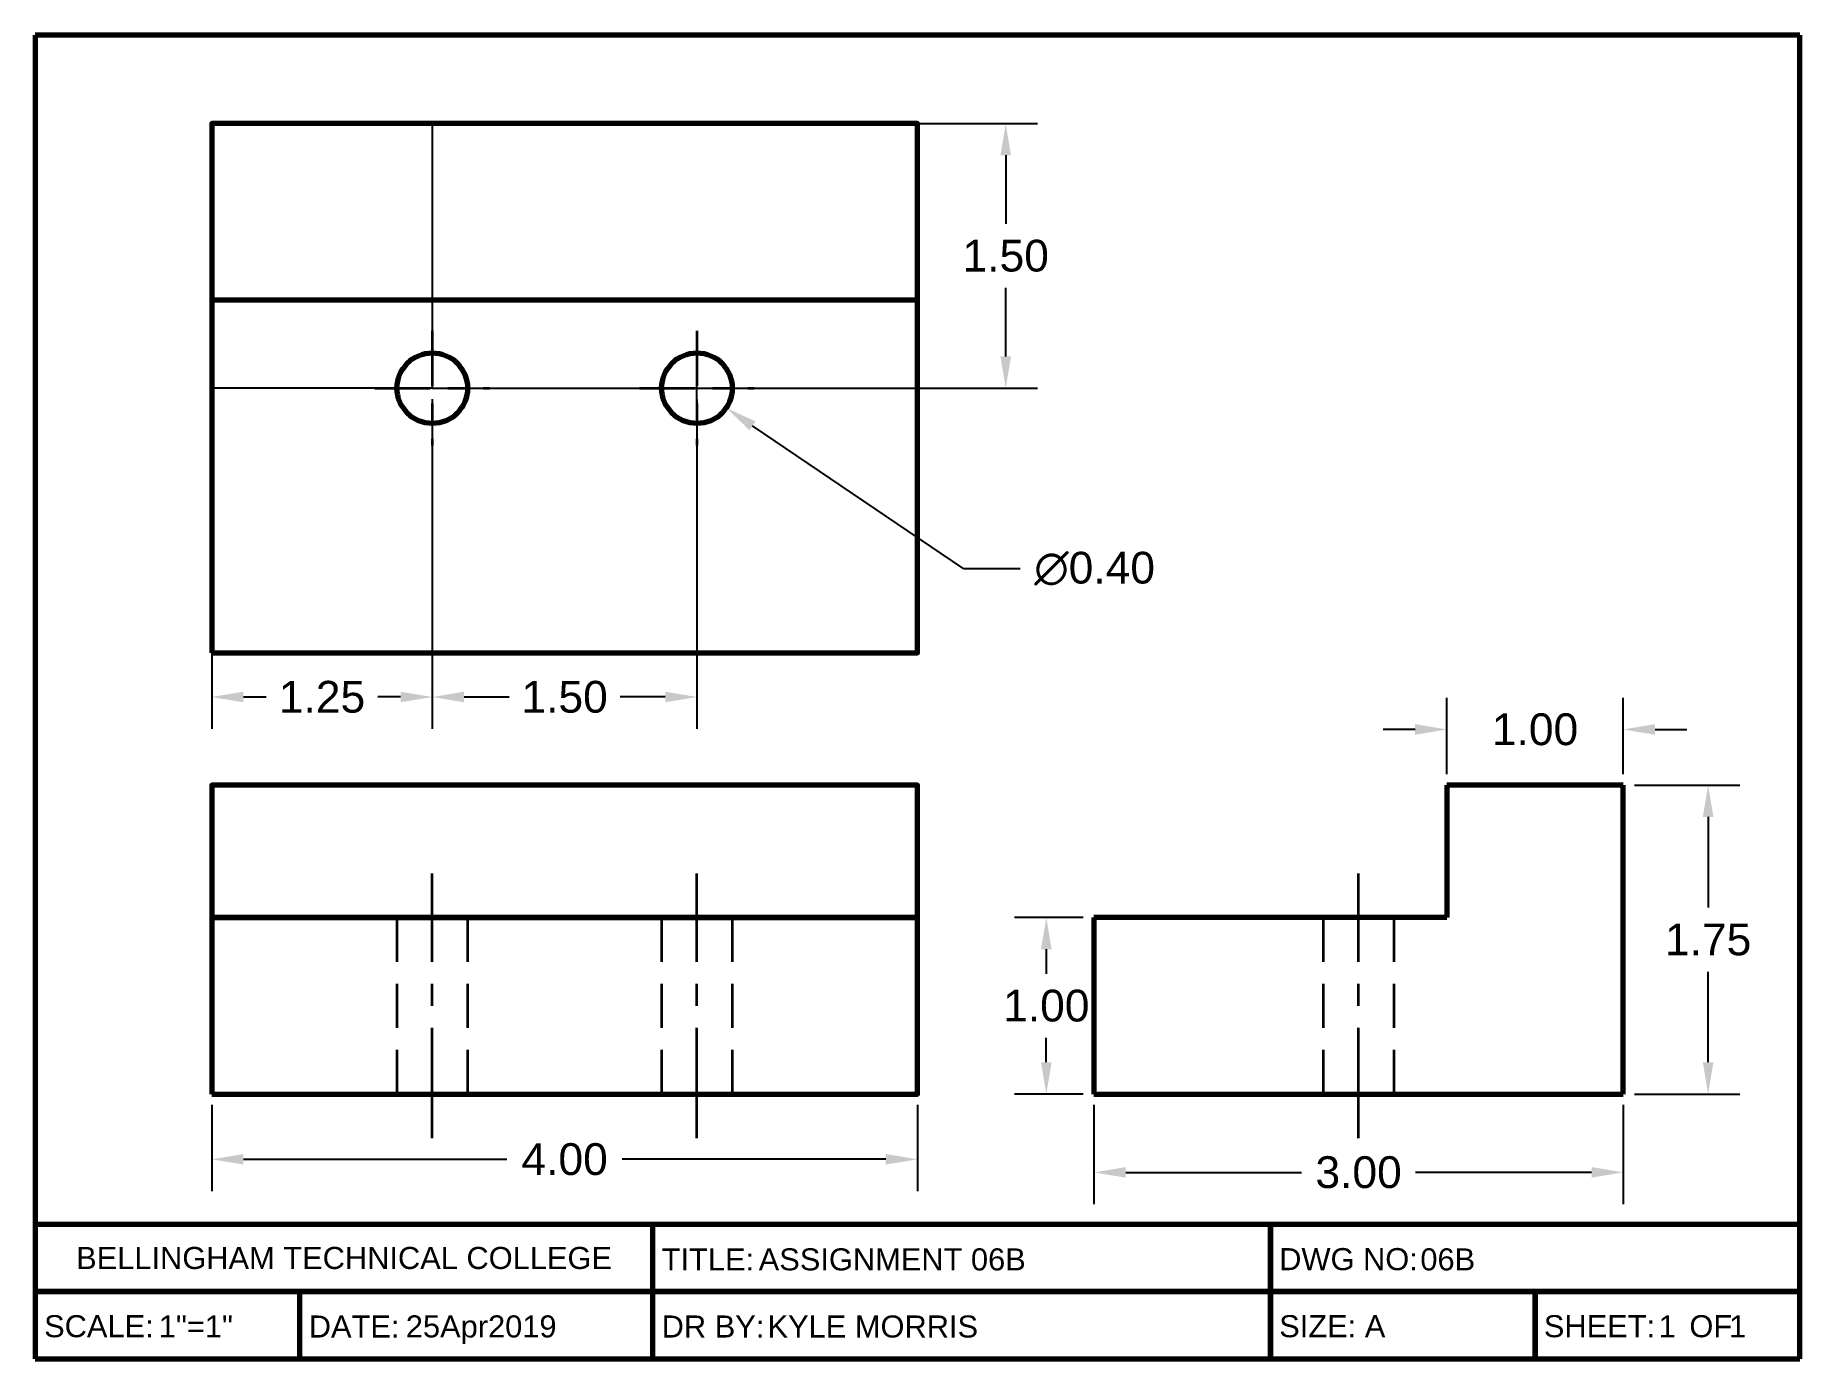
# Model space of a CAD drawing. Header units: inches. Extents: x 0.5 to 10.5, y 0.5 to 8.
import ezdxf
from ezdxf.enums import TextEntityAlignment as Align

# ---------------------------------------------------------------- set-up
doc = ezdxf.new("R2010")
doc.units = ezdxf.units.IN
doc.header["$MEASUREMENT"] = 0
doc.linetypes.add('CENTER', pattern=[2, 1.25, -0.25, 0.25, -0.25])
doc.linetypes.add('HIDDEN', pattern=[0.375, 0.25, -0.125])
for name, color, linetype, lineweight in [('Center', 4, 'CENTER', 35), ('Hidden', 1, 'HIDDEN', 35), ('Object', 7, 'Continuous', 70), ('TitleBox', 7, 'Continuous', 70)]:
    doc.layers.add(name, color=color, linetype=linetype, lineweight=lineweight)
doc.layers.add('Construction', color=253, linetype='Continuous', plot=False)
doc.layers.add('Dimensions', color=7, linetype='Continuous', plot=False)
doc.layers.add('TitleText', color=7, linetype='Continuous')
doc.styles.get("Standard").update_dxf_attribs({"font": 'arial.ttf'})
doc.dimstyles.get("Standard").update_dxf_attribs({"dimtxt": 0.18, "dimasz": 0.18, "dimexe": 0.18, "dimexo": 0.0625, "dimgap": 0.09, "dimtad": 0, "dimtih": 1, "dimtoh": 1, "dimdec": 4, "dimzin": 0, "dimdsep": 46, "dimtxsty": 'Standard', "dimcen": 0.09, "dimadec": 0, "dimazin": 0, "dimtfac": 1, "dimtdec": 4, "dimtofl": 0, "dimtmove": 0, "dimatfit": 3, "dimfxl": 1, "dimtolj": 1, "dimtzin": 0, "dimarcsym": 0})

# ---------------------------------------------------------------- blocks, each defined once
blk = doc.blocks.new('TitleAAlt')
at = {"layer": 'TitleBox'}
for p, q in [((10.5, 8), (0.5, 8)), ((0.5, 8), (0.5, 0.5)), ((10.5, 0.5), (10.5, 8)), ((10.5, 1.26), (0.5, 1.26)), ((4, 0.5), (4, 1.26)), ((7.5, 0.88), (7.5, 1.26)), ((7.5, 1.26), (7.5, 0.5)), ((10.5, 0.88), (0.5, 0.88)), ((0.5, 0.88), (10.5, 0.88)), ((2, 0.5), (2, 0.88)), ((7.5, 0.5), (7.5, 0.88)), ((9, 0.5), (9, 0.88)), ((9, 0.88), (9, 0.5)), ((0.5, 0.5), (10.5, 0.5)), ((0.5, 0.5), (10.5, 0.5))]:
    blk.add_line(p, q, dxfattribs=at)
at = {"layer": 'TitleText', "char_height": 0.125}
for s, width, insert, attachment_point in [('BELLINGHAM TECHNICAL COLLEGE', 3.5, (2.25, 1.07), 5), ('TITLE:', 3.5, (4.05, 1), 7), ('DWG NO:', 3, (7.55, 1), 7), ('SCALE:', 1.5, (0.55, 0.62), 7), ('DATE:', 2, (2.05, 0.62), 7), ('DR BY:', 3.5, (4.05, 0.62), 7), ('SIZE: A', 1.5, (7.55, 0.62), 7), ('SHEET:    OF', 1.5, (9.05, 0.62), 7)]:
    blk.add_mtext_dynamic_manual_height_columns(s, width=width, gutter_width=1, heights=[0], dxfattribs=dict(at, insert=insert, attachment_point=attachment_point))
at = {"layer": 'TitleText'}
for tag, p in [('TITLE', (4.6, 0.963)), ('DWGNO', (8.35, 0.963)), ('SCALE', (1.2, 0.583)), ('SHT', (9.7, 0.583)), ('SHTS', (10.1, 0.583))]:
    blk.add_attdef(tag, text='', height=0.125, dxfattribs=at).set_placement(p, align=Align.BOTTOM_LEFT)
at = {"layer": 'TitleText', "flags": 8}
blk.add_attdef('DATE', text='', height=0.125, dxfattribs=at).set_placement((2.6, 0.583), align=Align.BOTTOM_LEFT)
blk.add_attdef('NAME', (4.65, 0.62), '', height=0.125, dxfattribs=at)
blk = doc.blocks.new('*D6')
at = {"layer": 'Defpoints', "color": 0, "transparency": 16777216}
for p in [(4.25, 7.5), (4.25, 6), (6, 6)]:
    blk.add_point(p, dxfattribs=at)
at = {"layer": 'Dimensions', "color": 0, "lineweight": -2, "transparency": 16777216}
for p, q in [((4.313, 7.5), (6.18, 7.5)), ((6, 7.32), (6, 6.932)), ((6, 6.18), (6, 6.568)), ((4.313, 6), (6.18, 6))]:
    blk.add_line(p, q, dxfattribs=at)
at = {"layer": 'Dimensions', "color": 0, "transparency": 16777216}
for points in [[(5.97, 7.32), (6.03, 7.32), (6, 7.5)], [(5.97, 6.18), (6.03, 6.18), (6, 6)]]:
    blk.add_solid(points, dxfattribs=at)
at = {"layer": 'Dimensions', "color": 0, "transparency": 16777216, "insert": (6, 6.75), "char_height": 0.18, "attachment_point": 5}
blk.add_mtext('\\A1;1.50', dxfattribs=at)
blk = doc.blocks.new('*D7')
at = {"layer": 'Defpoints', "color": 0, "transparency": 16777216}
for p in [(2.75, 6), (4.25, 6), (4.25, 4.25)]:
    blk.add_point(p, dxfattribs=at)
at = {"layer": 'Dimensions', "color": 0, "lineweight": -2, "transparency": 16777216}
for p, q in [((2.75, 5.9375), (2.75, 4.07)), ((4.25, 5.9375), (4.25, 4.07)), ((2.93, 4.25), (3.185, 4.25)), ((4.07, 4.25), (3.815, 4.25))]:
    blk.add_line(p, q, dxfattribs=at)
at = {"layer": 'Dimensions', "color": 0, "transparency": 16777216}
for points in [[(2.93, 4.28), (2.93, 4.22), (2.75, 4.25)], [(4.07, 4.28), (4.07, 4.22), (4.25, 4.25)]]:
    blk.add_solid(points, dxfattribs=at)
at = {"layer": 'Dimensions', "color": 0, "transparency": 16777216, "insert": (3.5, 4.25), "char_height": 0.18, "attachment_point": 5}
blk.add_mtext('\\A1;1.50', dxfattribs=at)
blk = doc.blocks.new('*D8')
at = {"layer": 'Defpoints', "color": 0, "transparency": 16777216}
for p in [(1.5, 6), (2.75, 6), (2.75, 4.25)]:
    blk.add_point(p, dxfattribs=at)
at = {"layer": 'Dimensions', "color": 0, "lineweight": -2, "transparency": 16777216}
for p, q in [((1.5, 5.938), (1.5, 4.07)), ((2.75, 5.938), (2.75, 4.07)), ((1.68, 4.25), (1.809, 4.25)), ((2.57, 4.25), (2.441, 4.25))]:
    blk.add_line(p, q, dxfattribs=at)
at = {"layer": 'Dimensions', "color": 0, "transparency": 16777216}
for points in [[(1.68, 4.28), (1.68, 4.22), (1.5, 4.25)], [(2.57, 4.28), (2.57, 4.22), (2.75, 4.25)]]:
    blk.add_solid(points, dxfattribs=at)
at = {"layer": 'Dimensions', "color": 0, "transparency": 16777216, "insert": (2.125, 4.25), "char_height": 0.18, "attachment_point": 5}
blk.add_mtext('\\A1;1.25', dxfattribs=at)
blk = doc.blocks.new('*D9')
at = {"layer": 'Defpoints', "color": 0, "transparency": 16777216}
for p in [(1.5, 2), (5.5, 2), (5.5, 1.63)]:
    blk.add_point(p, dxfattribs=at)
at = {"layer": 'Dimensions', "color": 0, "lineweight": -2, "transparency": 16777216}
for p, q in [((1.5, 1.938), (1.5, 1.45)), ((5.5, 1.938), (5.5, 1.45)), ((1.68, 1.63), (3.173, 1.63)), ((5.32, 1.63), (3.827, 1.63))]:
    blk.add_line(p, q, dxfattribs=at)
at = {"layer": 'Dimensions', "color": 0, "transparency": 16777216}
for points in [[(1.68, 1.66), (1.68, 1.6), (1.5, 1.63)], [(5.32, 1.66), (5.32, 1.6), (5.5, 1.63)]]:
    blk.add_solid(points, dxfattribs=at)
at = {"layer": 'Dimensions', "color": 0, "transparency": 16777216, "insert": (3.5, 1.63), "char_height": 0.18, "attachment_point": 5}
blk.add_mtext('\\A1;4.00', dxfattribs=at)
blk = doc.blocks.new('*D10')
at = {"layer": 'Defpoints', "color": 0, "transparency": 16777216}
for p in [(6.5, 2), (9.5, 2), (9.5, 1.556)]:
    blk.add_point(p, dxfattribs=at)
at = {"layer": 'Dimensions', "color": 0, "lineweight": -2, "transparency": 16777216}
for p, q in [((6.5, 1.938), (6.5, 1.376)), ((9.5, 1.938), (9.5, 1.376)), ((6.68, 1.556), (7.677, 1.556)), ((9.32, 1.556), (8.323, 1.556))]:
    blk.add_line(p, q, dxfattribs=at)
at = {"layer": 'Dimensions', "color": 0, "transparency": 16777216}
for points in [[(6.68, 1.586), (6.68, 1.526), (6.5, 1.556)], [(9.32, 1.586), (9.32, 1.526), (9.5, 1.556)]]:
    blk.add_solid(points, dxfattribs=at)
at = {"layer": 'Dimensions', "color": 0, "transparency": 16777216, "insert": (8, 1.556), "char_height": 0.18, "attachment_point": 5}
blk.add_mtext('\\A1;3.00', dxfattribs=at)
blk = doc.blocks.new('*D11')
at = {"layer": 'Defpoints', "color": 0, "transparency": 16777216}
for p in [(6.5, 3), (6.23, 2), (6.5, 2)]:
    blk.add_point(p, dxfattribs=at)
at = {"layer": 'Dimensions', "color": 0, "lineweight": -2, "transparency": 16777216}
for p, q in [((6.438, 3), (6.05, 3)), ((6.23, 2.82), (6.23, 2.682)), ((6.23, 2.18), (6.23, 2.318)), ((6.438, 2), (6.05, 2))]:
    blk.add_line(p, q, dxfattribs=at)
at = {"layer": 'Dimensions', "color": 0, "transparency": 16777216}
for points in [[(6.2, 2.82), (6.26, 2.82), (6.23, 3)], [(6.2, 2.18), (6.26, 2.18), (6.23, 2)]]:
    blk.add_solid(points, dxfattribs=at)
at = {"layer": 'Dimensions', "color": 0, "transparency": 16777216, "insert": (6.23, 2.5), "char_height": 0.18, "attachment_point": 5}
blk.add_mtext('\\A1;1.00', dxfattribs=at)
blk = doc.blocks.new('*D12')
at = {"layer": 'Defpoints', "color": 0, "transparency": 16777216}
for p in [(9.5, 4.066), (8.5, 3.75), (9.5, 3.75)]:
    blk.add_point(p, dxfattribs=at)
at = {"layer": 'Dimensions', "color": 0, "lineweight": -2, "transparency": 16777216}
for p, q in [((8.5, 3.812), (8.5, 4.246)), ((9.5, 3.812), (9.5, 4.246)), ((8.32, 4.066), (8.14, 4.066)), ((9.68, 4.066), (9.86, 4.066))]:
    blk.add_line(p, q, dxfattribs=at)
at = {"layer": 'Dimensions', "color": 0, "transparency": 16777216}
for points in [[(8.32, 4.096), (8.32, 4.036), (8.5, 4.066)], [(9.68, 4.096), (9.68, 4.036), (9.5, 4.066)]]:
    blk.add_solid(points, dxfattribs=at)
at = {"layer": 'Dimensions', "color": 0, "transparency": 16777216, "insert": (9, 4.066), "char_height": 0.18, "attachment_point": 5}
blk.add_mtext('\\A1;1.00', dxfattribs=at)
blk = doc.blocks.new('*D13')
at = {"layer": 'Defpoints', "color": 0, "transparency": 16777216}
for p in [(9.5, 3.75), (9.981, 3.75), (9.5, 2)]:
    blk.add_point(p, dxfattribs=at)
at = {"layer": 'Dimensions', "color": 0, "lineweight": -2, "transparency": 16777216}
for p, q in [((9.563, 3.75), (10.161, 3.75)), ((9.981, 3.57), (9.981, 3.057)), ((9.981, 2.18), (9.981, 2.693)), ((9.563, 2), (10.161, 2))]:
    blk.add_line(p, q, dxfattribs=at)
at = {"layer": 'Dimensions', "color": 0, "transparency": 16777216}
for points in [[(9.951, 3.57), (10.011, 3.57), (9.981, 3.75)], [(9.951, 2.18), (10.011, 2.18), (9.981, 2)]]:
    blk.add_solid(points, dxfattribs=at)
at = {"layer": 'Dimensions', "color": 0, "transparency": 16777216, "insert": (9.981, 2.875), "char_height": 0.18, "attachment_point": 5}
blk.add_mtext('\\A1;1.75', dxfattribs=at)
blk = doc.blocks.new('*D14')
at = {"layer": 'Defpoints', "color": 0, "transparency": 16777216}
for p in [(4.084, 6.112), (4.416, 5.888)]:
    blk.add_point(p, dxfattribs=at)
at = {"layer": 'Dimensions', "color": 0, "lineweight": -2, "transparency": 16777216}
for p, q in [((4.16, 6), (4.34, 6)), ((4.25, 5.91), (4.25, 6.09)), ((5.762, 4.977), (4.565, 5.787)), ((6.082, 4.977), (5.762, 4.977))]:
    blk.add_line(p, q, dxfattribs=at)
at = {"layer": 'Dimensions', "color": 0, "transparency": 16777216}
blk.add_solid([(4.582, 5.812), (4.548, 5.762), (4.416, 5.888)], dxfattribs=at)
at = {"layer": 'Dimensions', "color": 0, "transparency": 16777216, "insert": (6.504, 4.977), "char_height": 0.18, "attachment_point": 5}
blk.add_mtext('\\A1;∅0.40', dxfattribs=at)

msp = doc.modelspace()

# ---------------------------------------------------------------- linework, layer by layer
at = {"layer": 'Center', "ltscale": 0.25}
for p, q in [((2.75, 6.325), (2.75, 5.675)), ((4.25, 6.325), (4.25, 5.675)), ((2.425, 6), (3.075, 6)), ((3.925, 6), (4.575, 6))]:
    msp.add_line(p, q, dxfattribs=at)
at = {"layer": 'Center', "ltscale": 0.5}
for p, q in [((2.75, 1.75), (2.75, 3.25)), ((4.25, 1.75), (4.25, 3.25)), ((8, 1.75), (8, 3.25))]:
    msp.add_line(p, q, dxfattribs=at)
at = {"layer": 'Construction'}
for p, q in [((5.5, 7.5), (4.25, 7.5)), ((2.75, 6), (4.25, 6)), ((2.95, 3), (2.55, 3)), ((2.75, 3), (2.95, 3)), ((4.45, 3), (4.05, 3)), ((4.25, 3), (4.45, 3)), ((8.2, 3), (7.8, 3)), ((8, 3), (8.2, 3)), ((1.5, 2), (2.75, 2)), ((2.75, 2), (4.25, 2)), ((9.5, 2), (8, 2))]:
    msp.add_line(p, q, dxfattribs=at)
msp.add_lwpolyline([(1.5, 7.5), (2.75, 7.5), (2.75, 6), (1.5, 6)], close=True, dxfattribs=at)
at = {"layer": 'Hidden'}
for p, q in [((2.55, 3), (2.55, 2)), ((2.95, 3), (2.95, 2)), ((4.05, 3), (4.05, 2)), ((4.45, 3), (4.45, 2)), ((7.8, 3), (7.8, 2)), ((8.2, 3), (8.2, 2))]:
    msp.add_line(p, q, dxfattribs=at)
at = {"layer": 'Object'}
for p, q in [((1.5, 6.5), (5.5, 6.5)), ((9.5, 3.75), (8.5, 3.75)), ((8.5, 3.75), (8.5, 3)), ((9.5, 2), (9.5, 3.75)), ((8.5, 3), (6.5, 3)), ((6.5, 3), (6.5, 2)), ((6.5, 2), (9.5, 2))]:
    msp.add_line(p, q, dxfattribs=at)
for points in [[(1.5, 4.5), (5.5, 4.5), (5.5, 7.5), (1.5, 7.5)], [(1.5, 3), (5.5, 3), (5.5, 3.75), (1.5, 3.75)], [(1.5, 2), (5.5, 2), (5.5, 3), (1.5, 3)]]:
    msp.add_lwpolyline(points, close=True, dxfattribs=at)
for centre in [(2.75, 6), (4.25, 6)]:
    msp.add_circle(centre, 0.2, dxfattribs=at)

# ---------------------------------------------------------------- block references
ref = msp.add_blockref('TitleAAlt', (0, 0), dxfattribs=at)
ref.add_attrib('SHTS', '1', dxfattribs={"layer": 'TitleText', "height": 0.125}).set_placement((10.1, 0.583), align=Align.BOTTOM_LEFT)
ref.add_attrib('SHT', '1', dxfattribs={"layer": 'TitleText', "height": 0.125}).set_placement((9.7, 0.583), align=Align.BOTTOM_LEFT)
ref.add_attrib('SCALE', '1"=1"', dxfattribs={"layer": 'TitleText', "height": 0.125}).set_placement((1.2, 0.583), align=Align.BOTTOM_LEFT)
ref.add_attrib('DWGNO', '06B', dxfattribs={"layer": 'TitleText', "height": 0.125}).set_placement((8.35, 0.963), align=Align.BOTTOM_LEFT)
ref.add_attrib('DATE', '25Apr2019', dxfattribs={"layer": 'TitleText', "height": 0.125}).set_placement((2.6, 0.583), align=Align.BOTTOM_LEFT)
ref.add_attrib('NAME', 'KYLE MORRIS', (4.65, 0.62), dxfattribs={"layer": 'TitleText', "height": 0.125})
ref.add_attrib('TITLE', 'ASSIGNMENT 06B', dxfattribs={"layer": 'TitleText', "height": 0.125}).set_placement((4.6, 0.963), align=Align.BOTTOM_LEFT)

# ---------------------------------------------------------------- dimensions: what is measured, and where the dimension line sits
at = {"layer": 'Dimensions'}
for base, p1, p2, picture, middle in [((6, 6), (4.25, 7.5), (4.25, 6), '*D6', (6, 6.75)), ((9.981, 3.75), (9.5, 2), (9.5, 3.75), '*D13', (9.981, 2.875)), ((6.23, 2), (6.5, 3), (6.5, 2), '*D11', (6.23, 2.5))]:
    dim = msp.add_linear_dim(base=base, p1=p1, p2=p2, angle=90, dimstyle='Standard', override={"dimdec": 2}, dxfattribs=at)
    dim.commit()
    dim.dimension.update_dxf_attribs({"geometry": picture, "text_midpoint": middle})
dim = msp.add_diameter_dim_2p(p1=(4.084, 6.112), p2=(4.416, 5.888), dimstyle='Standard', override={"dimdec": 2}, dxfattribs=at)
dim.commit()
dim.dimension.update_dxf_attribs({"geometry": '*D14', "text_midpoint": (6.504, 4.977), "dimtype": 163})
for base, p1, p2, picture, middle in [((2.75, 4.25), (1.5, 6), (2.75, 6), '*D8', (2.125, 4.25)), ((4.25, 4.25), (2.75, 6), (4.25, 6), '*D7', (3.5, 4.25)), ((9.5, 4.066), (8.5, 3.75), (9.5, 3.75), '*D12', (9, 4.066)), ((5.5, 1.63), (1.5, 2), (5.5, 2), '*D9', (3.5, 1.63)), ((9.5, 1.556), (6.5, 2), (9.5, 2), '*D10', (8, 1.556))]:
    dim = msp.add_linear_dim(base=base, p1=p1, p2=p2, dimstyle='Standard', override={"dimdec": 2}, dxfattribs=at)
    dim.commit()
    dim.dimension.update_dxf_attribs({"geometry": picture, "text_midpoint": middle})

doc.saveas('drawing.dxf')
